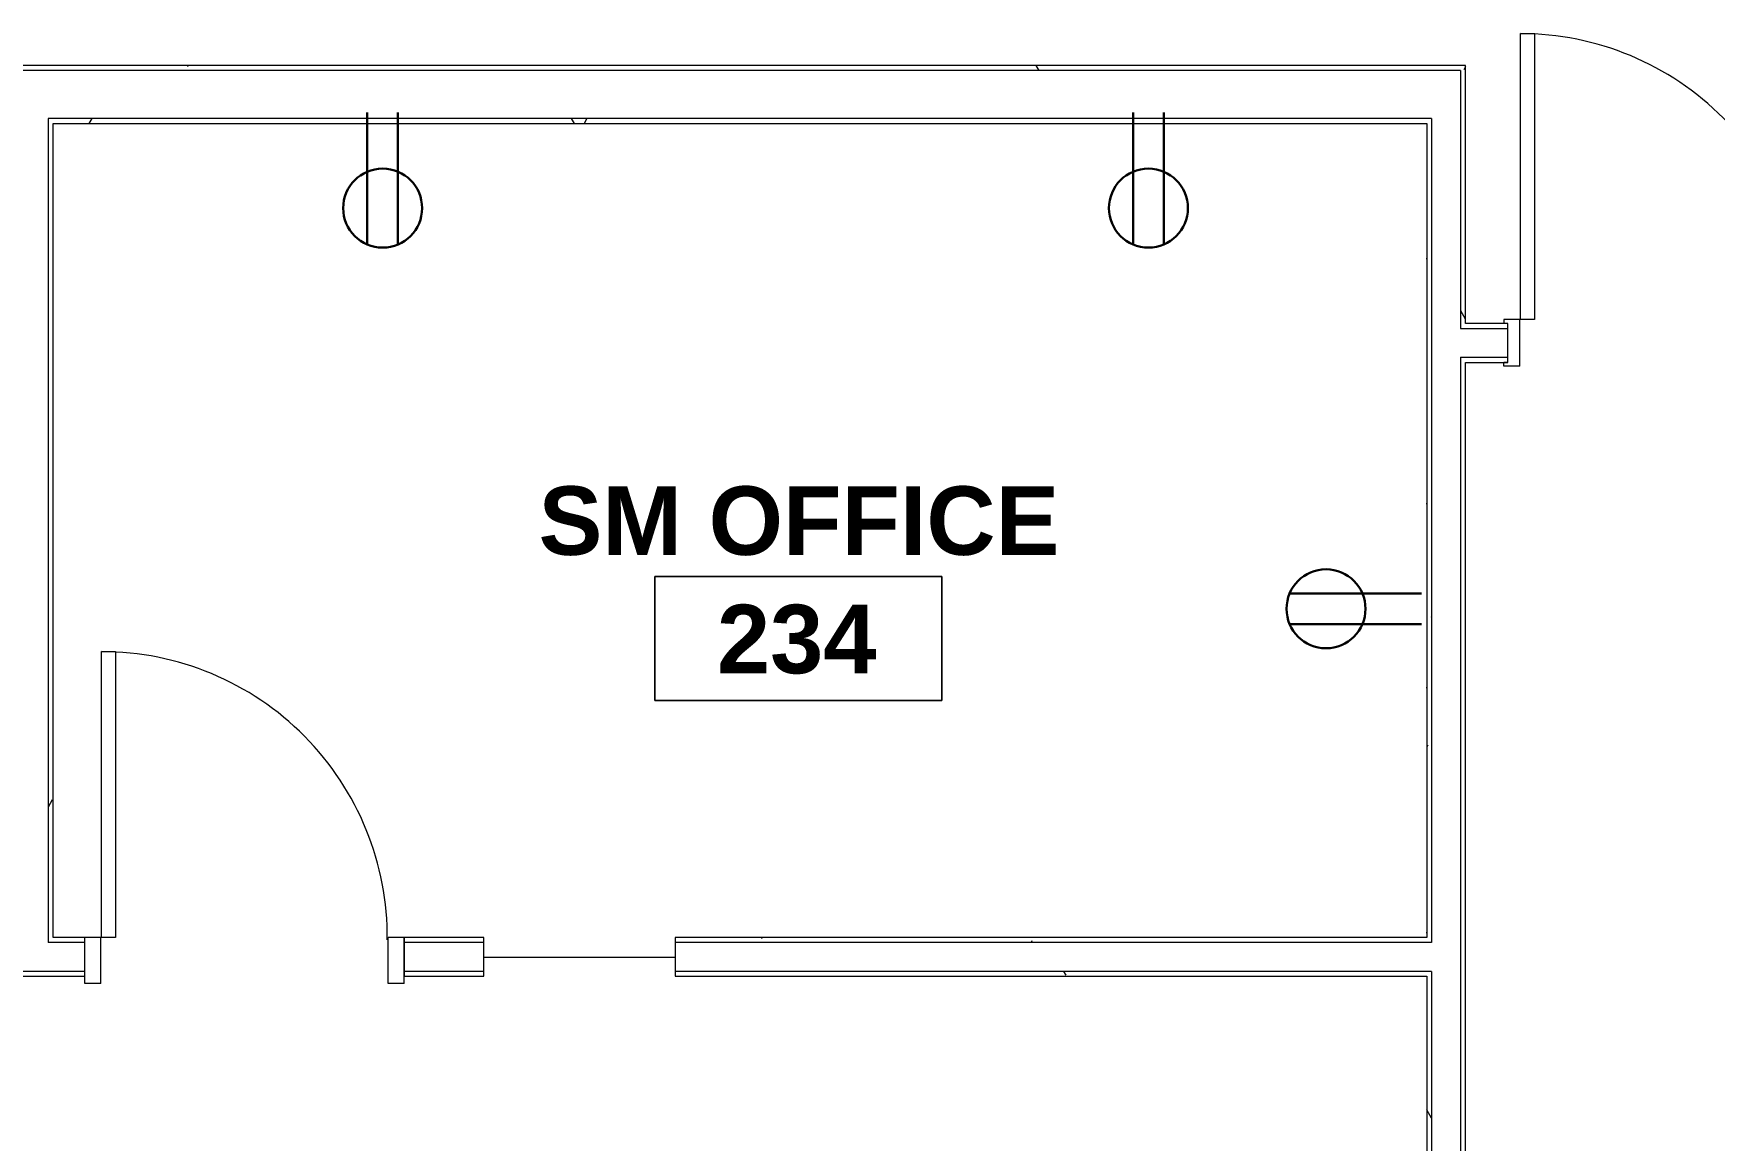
# Model space of a CAD drawing. Header units: inches. Extents: x 25329 to 28023, y 11893 to 13703.
# Drawn here: x 27121.3 to 27332.1, y 12446.3 to 12585 of the extents above; entities that cross this region are included whole.
import ezdxf

# ---------------------------------------------------------------- set-up
doc = ezdxf.new("R2010")
doc.units = ezdxf.units.IN
doc.header["$MEASUREMENT"] = 0
for name, color, linetype, lineweight in [('X1$0$A-ANNO-NOTE', 4, 'Continuous', 30), ('X1$0$A-AREA-IDEN', 1, 'Continuous', 9), ('X1$0$A-DOOR', 8, 'Continuous', 13), ('X1$0$A-DOOR-FRAM', 8, 'Continuous', 20), ('X1$0$A-GLAZ', 8, 'Continuous', 13), ('X1$0$A-WALL', 8, 'Continuous', 13), ('X1$0$A-WALL-PATT', 8, 'Continuous', 13), ('X1$0$I-WALL', 8, 'Continuous', 13)]:
    doc.layers.add(name, color=color, linetype=linetype, lineweight=lineweight)
doc.styles.add('X1$0$Swis721 Lt BT_B', font='', dxfattribs={"height": 8.583975})
doc.styles.get('X1$0$Swis721 Lt BT_B').set_extended_font_data('Swis721 Lt BT', bold=True)
pattern_1 = [(0, (0, 0), (30.72, 7.68), [1.267, -21.773, 1.267, -21.773, -122.88]), (0, (0, 0), (30.72, 7.68), [-46.08, 1.267, -44.813, 1.267, -21.773, -53.76]), (0, (0, 0), (30.72, 7.68), [-115.2, 1.267, -14.093, 1.267, -37.133]), (120, (11.52, 3.84), (-22.0110751, 22.7643004), [1.267, -21.773, 1.267, -21.773, -122.88]), (120, (11.52, 3.84), (-22.0110751, 22.7643004), [-46.08, 1.267, -44.813, 1.267, -21.773, -53.76]), (120, (11.52, 3.84), (-22.0110751, 22.7643004), [-115.2, 1.267, -14.093, 1.267, -37.133]), (240, (15.36, 19.2), (-8.7089249, -30.4443004), [1.267, -21.773, 1.267, -21.773, -122.88]), (240, (15.36, 19.2), (-8.7089249, -30.4443004), [-46.08, 1.267, -44.813, 1.267, -21.773, -53.76]), (240, (15.36, 19.2), (-8.7089249, -30.4443004), [-115.2, 1.267, -14.093, 1.267, -37.133])]

# ---------------------------------------------------------------- blocks, each defined once
blk = doc.blocks.new('X1$0$Double Flush - Int-F-WDMF-72_ x 84_-4907585-FIRST FLOOR POWER _ SIGNAL')
at = {"layer": 'X1$0$A-DOOR'}
for p, q in [((-34.15625, -2.9375), (-35.90625, -2.9375)), ((-35.90625, -2.9375), (-35.90625, -38.75)), ((-34.15625, -38.75), (-34.15625, -2.9375)), ((34.15625, -2.9375), (35.90625, -2.9375)), ((34.15625, -38.75), (34.15625, -2.9375)), ((35.90625, -2.9375), (35.90625, -38.75)), ((-35.90625, -38.75), (-34.15625, -38.75)), ((35.90625, -38.75), (34.15625, -38.75))]:
    blk.add_line(p, q, dxfattribs=at)
for centre, start, end in [((-35.90625, -2.9375), 270, 0.5), ((35.90625, -2.9375), 179.5, 270)]:
    blk.add_arc(centre, 35.8125, start, end, dxfattribs=at)
at = {"layer": 'X1$0$A-DOOR-FRAM'}
for p, q in [((-38, 2.9375), (-38, 2.4375)), ((-38, 2.9375), (-36, 2.9375)), ((-38, 2.4375), (-37.5, 2.4375)), ((-37.5, 2.4375), (-37.5, -2.4375)), ((-36, 2.9375), (-36, -2.9375)), ((36.000004, 2.9375), (36.000004, -2.9375)), ((36.000004, 2.9375), (38.000004, 2.9375)), ((37.500004, 2.4375), (37.500004, -2.4375)), ((37.500004, 2.4375), (38.000004, 2.4375)), ((38.000004, 2.9375), (38.000004, 2.4375)), ((-38, -2.9375), (-38, -2.4375)), ((-38, -2.4375), (-37.5, -2.4375)), ((-38, -2.9375), (-36, -2.9375)), ((36.000004, -2.9375), (38.000004, -2.9375)), ((37.500004, -2.4375), (38.000004, -2.4375)), ((38.000004, -2.9375), (38.000004, -2.4375))]:
    blk.add_line(p, q, dxfattribs=at)
blk = doc.blocks.new('X1$0$Frameless opening with glazing - 24_ x 96_-4900874-FIRST FLOOR POWER _ SIGNAL')
at = {"layer": 'X1$0$A-GLAZ'}
blk.add_line((-13.5, 0.0625), (10.5, 0.0625), dxfattribs=at)
blk = doc.blocks.new('X1$0$Single Flush - OTJ_SOLIDFLUSH_ALUM-4900275-FIRST FLOOR POWER _ SIGNAL')
at = {"layer": 'X1$0$A-DOOR'}
for p, q in [((16.15625, -2.4375), (17.90625, -2.4375)), ((16.15625, -38.25), (16.15625, -2.4375)), ((17.90625, -2.4375), (17.90625, -38.25)), ((17.90625, -38.25), (16.15625, -38.25))]:
    blk.add_line(p, q, dxfattribs=at)
blk.add_arc((17.90625, -2.4375), 35.8125, 179.5, 270, dxfattribs=at)
at = {"layer": 'X1$0$A-DOOR-FRAM'}
for p, q in [((-20, 3.3125), (-20, -2.4375)), ((-20, 3.3125), (-18, 3.3125)), ((-18, 3.3125), (-18, -2.4375)), ((18.000004, 3.3125), (18.000004, -2.4375)), ((18.000004, 3.3125), (20.000004, 3.3125)), ((20.000004, 3.3125), (20.000004, -2.4375)), ((-20, -2.4375), (-18, -2.4375)), ((18.000004, -2.4375), (20.000004, -2.4375))]:
    blk.add_line(p, q, dxfattribs=at)
blk = doc.blocks.new('X1$0$Room Tag - Room Name and Number-3379422-FIRST FLOOR POWER _ SIGNAL')
at = {"layer": 'X1$0$A-AREA-IDEN'}
for p, q in [((-0.1881, -0.1636), (-0.1881, -0.0018)), ((-0.1881, -0.0018), (0.1869, -0.0018)), ((0.1869, -0.0018), (-0.1881, -0.0018)), ((-0.1881, -0.0018), (-0.1881, -0.1636)), ((0.1869, -0.0018), (0.1869, -0.1636)), ((0.1869, -0.1636), (0.1869, -0.0018)), ((0.1869, -0.1636), (-0.1881, -0.1636)), ((-0.1881, -0.1636), (0.1869, -0.1636))]:
    blk.add_line(p, q, dxfattribs=at)

msp = doc.modelspace()

# ---------------------------------------------------------------- hatches: boundary and pattern name
at = {"layer": 'X1$0$A-WALL-PATT'}
h = msp.add_hatch(dxfattribs=at)
h.set_pattern_fill('FP1_1', color=256, style=0, pattern_type=2)
h.set_pattern_definition(pattern_1)
h.paths.add_polyline_path([(27300.24, 12580.36), (27300.22, 12580.98), (26994.03, 12580.98), (26994.03, 12580.36), (27296.61, 12580.36)], flags=0)
h = msp.add_hatch(dxfattribs=at)
h.set_pattern_fill('FP1_1', color=256, style=0, pattern_type=2)
h.set_pattern_definition(pattern_1)
h.paths.add_polyline_path([(27300.24, 12136.26), (27300.86, 12136.26), (27300.86, 12544.42), (27300.24, 12544.42), (27300.24, 12138.51)], flags=0)
h.paths.add_polyline_path([(27300.86, 12548.04), (27300.86, 12580.98), (27300.24, 12580.98), (27300.24, 12548.04), (27300.41, 12548.04)], flags=0)
h = msp.add_hatch(dxfattribs=at)
h.set_pattern_fill('FP1_1', color=256, style=0, pattern_type=2)
h.set_pattern_definition(pattern_1)
h.paths.add_polyline_path([(27118.91, 12573.73), (27119.53, 12573.73), (27119.53, 12574.36), (26998.28, 12574.36), (26998.28, 12573.73), (27027.75, 12573.73)], flags=0)
h.paths.add_polyline_path([(27123.16, 12573.73), (27295.99, 12573.73), (27295.99, 12574.36), (27123.16, 12574.36), (27123.16, 12574.18)], flags=0)
h = msp.add_hatch(dxfattribs=at)
h.set_pattern_fill('FP1_1', color=256, style=0, pattern_type=2)
h.set_pattern_definition(pattern_1)
h.paths.add_polyline_path([(27123.78, 12471.11), (27123.78, 12573.73), (27123.16, 12573.73), (27123.16, 12471.11)], flags=0)
h = msp.add_hatch(dxfattribs=at)
h.set_pattern_fill('FP1_1', color=256, style=0, pattern_type=2)
h.set_pattern_definition(pattern_1)
h.paths.add_polyline_path([(27296.61, 12136.26), (27296.61, 12226.47), (27295.99, 12226.47), (27295.99, 12136.26)], flags=0)
h.paths.add_polyline_path([(27296.61, 12230.09), (27296.61, 12467.48), (27295.99, 12467.48), (27295.99, 12230.09)], flags=0)
h.paths.add_polyline_path([(27295.99, 12471.11), (27296.61, 12471.11), (27296.61, 12574.36), (27295.99, 12574.36), (27295.99, 12471.73)], flags=0)
h = msp.add_hatch(dxfattribs=at)
h.set_pattern_fill('FP1_1', color=256, style=0, pattern_type=2)
h.set_pattern_definition(pattern_1)
h.paths.add_polyline_path([(27123.78, 12471.11), (27127.78, 12471.11), (27127.78, 12471.73), (27123.78, 12471.73)], flags=0)
h.paths.add_polyline_path([(27295.99, 12471.11), (27295.99, 12471.73), (27201.78, 12471.73), (27201.78, 12471.11), (27295.98, 12471.11)], flags=0)
h.paths.add_polyline_path([(27177.78, 12471.11), (27177.78, 12471.73), (27167.78, 12471.73), (27167.78, 12471.11)], flags=0)
h = msp.add_hatch(dxfattribs=at)
h.set_pattern_fill('FP1_1', color=256, style=0, pattern_type=2)
h.set_pattern_definition(pattern_1)
h.paths.add_polyline_path([(27201.78, 12466.86), (27295.99, 12466.86), (27295.98, 12467.48), (27201.78, 12467.48)], flags=0)
h.paths.add_polyline_path([(27123.78, 12466.86), (27127.78, 12466.86), (27127.78, 12467.48), (27119.53, 12467.48), (27119.53, 12466.86), (27123.16, 12466.86)], flags=0)
h.paths.add_polyline_path([(27167.78, 12466.86), (27177.78, 12466.86), (27177.78, 12467.48), (27167.78, 12467.48)], flags=0)

# ---------------------------------------------------------------- linework, layer by layer
at = {"layer": 'X1$0$A-ANNO-NOTE'}
for p, q in [((27163.18, 12575.08), (27163.18, 12558.55)), ((27167.02, 12575.08), (27167.02, 12558.55)), ((27259.18, 12575.08), (27259.18, 12558.55)), ((27263.02, 12575.08), (27263.02, 12558.55)), ((27295.33, 12514.83), (27278.81, 12514.83)), ((27295.33, 12511), (27278.81, 12511))]:
    msp.add_line(p, q, dxfattribs=at)
for centre in [(27165.1, 12563.12), (27261.1, 12563.12), (27283.37, 12512.91)]:
    msp.add_circle(centre, 4.95, dxfattribs=at)
at = {"layer": 'X1$0$A-WALL'}
for p, q in [((27300.24, 12580.36), (26978.12, 12580.36)), ((27300.24, 12580.36), (27300.24, 12548.04)), ((27123.16, 12574.36), (27123.16, 12471.11)), ((27296.61, 12574.36), (27123.16, 12574.36)), ((27296.61, 12574.36), (27296.61, 12471.11)), ((27300.24, 12548.04), (27306.16, 12548.04)), ((27300.24, 12544.42), (27300.24, 12136.26)), ((27300.24, 12544.42), (27306.16, 12544.42)), ((27127.78, 12471.11), (27123.16, 12471.11)), ((27177.78, 12471.11), (27167.78, 12471.11)), ((27296.61, 12471.11), (27201.78, 12471.11)), ((27127.78, 12467.48), (27114.91, 12467.48)), ((27177.78, 12467.48), (27167.78, 12467.48)), ((27296.61, 12467.48), (27201.78, 12467.48)), ((27296.61, 12467.48), (27296.61, 12230.09))]:
    msp.add_line(p, q, dxfattribs=at)
at = {"layer": 'X1$0$I-WALL'}
for p, q in [((27300.86, 12580.98), (26978.12, 12580.98)), ((27300.86, 12548.67), (27300.86, 12580.98)), ((27123.78, 12471.73), (27123.78, 12573.73)), ((27123.78, 12573.73), (27295.99, 12573.73)), ((27295.99, 12573.73), (27295.99, 12471.73)), ((27306.16, 12548.67), (27300.86, 12548.67)), ((27306.16, 12543.79), (27306.16, 12548.67)), ((27300.86, 12136.26), (27300.86, 12543.79)), ((27300.86, 12543.79), (27306.16, 12543.79)), ((27127.78, 12471.73), (27123.78, 12471.73)), ((27127.78, 12466.86), (27127.78, 12471.73)), ((27177.78, 12471.73), (27167.78, 12471.73)), ((27167.78, 12471.73), (27167.78, 12466.86)), ((27177.78, 12466.86), (27177.78, 12471.73)), ((27295.99, 12471.73), (27201.78, 12471.73)), ((27201.78, 12471.73), (27201.78, 12466.86)), ((27114.91, 12466.86), (27127.78, 12466.86)), ((27167.78, 12466.86), (27177.78, 12466.86)), ((27201.78, 12466.86), (27295.99, 12466.86)), ((27295.99, 12466.86), (27295.99, 12230.72))]:
    msp.add_line(p, q, dxfattribs=at)

# ---------------------------------------------------------------- block references
at = {"layer": 'X1$0$A-AREA-IDEN', "xscale": 95.99999999999994, "yscale": 95.99999999999994, "zscale": 95.99999999999994}
msp.add_blockref('X1$0$Room Tag - Room Name and Number-3379422-FIRST FLOOR POWER _ SIGNAL', (27217.28, 12517.11), dxfattribs=at)
at = {"layer": 'X1$0$A-DOOR', "rotation": 180}
for name, p in [('X1$0$Double Flush - Int-F-WDMF-72_ x 84_-4907585-FIRST FLOOR POWER _ SIGNAL', (27343.66, 12546.23)), ('X1$0$Single Flush - OTJ_SOLIDFLUSH_ALUM-4900275-FIRST FLOOR POWER _ SIGNAL', (27147.78, 12469.29))]:
    msp.add_blockref(name, p, dxfattribs=at)
at = {"layer": 'X1$0$A-GLAZ', "rotation": 180}
msp.add_blockref('X1$0$Frameless opening with glazing - 24_ x 96_-4900874-FIRST FLOOR POWER _ SIGNAL', (27188.28, 12469.29), dxfattribs=at)

# ---------------------------------------------------------------- texts
at = {"layer": 'X1$0$A-AREA-IDEN', "char_height": 8.584, "attachment_point": 2, "line_spacing_factor": 0.998538, "style": 'X1$0$Swis721 Lt BT_B'}
for s, insert, width in [('SM OFFICE', (27217.29, 12528.25), 73.872), ('234', (27217.01, 12513.42), 23.004)]:
    msp.add_mtext(s, dxfattribs=dict(at, insert=insert, width=width))

doc.saveas('drawing.dxf')
